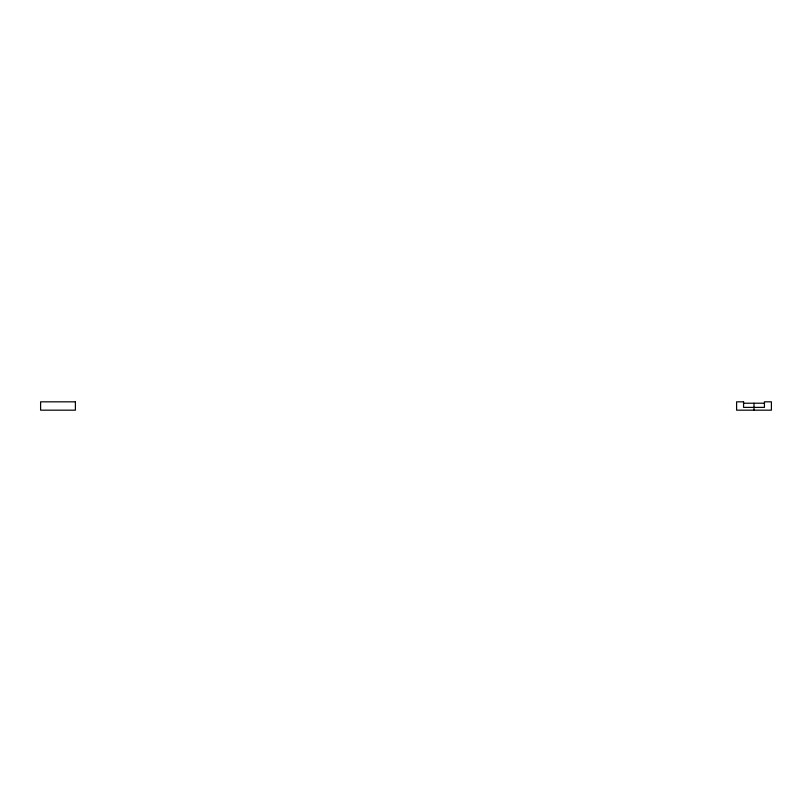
<?xml version="1.0" encoding="UTF-8"?>
<svg xmlns="http://www.w3.org/2000/svg" width="812" height="812" viewBox="0 0 812 812"><rect width="100%" height="100%" fill="white"/><g stroke="black" fill="none" stroke-linecap="round" stroke-linejoin="round"><path stroke-width="1.22" d="M743.559 403.219L764.437 403.219M754.003 403.219L754.003 410.172M75.404 401.828L40.6 401.828L40.6 410.172L75.404 410.172L75.404 401.828M743.559 401.828L736.596 401.828L736.596 410.172L771.4 410.172L771.4 401.828L764.437 401.828L764.437 407.391L743.559 407.391L743.559 401.828"/></g></svg>
